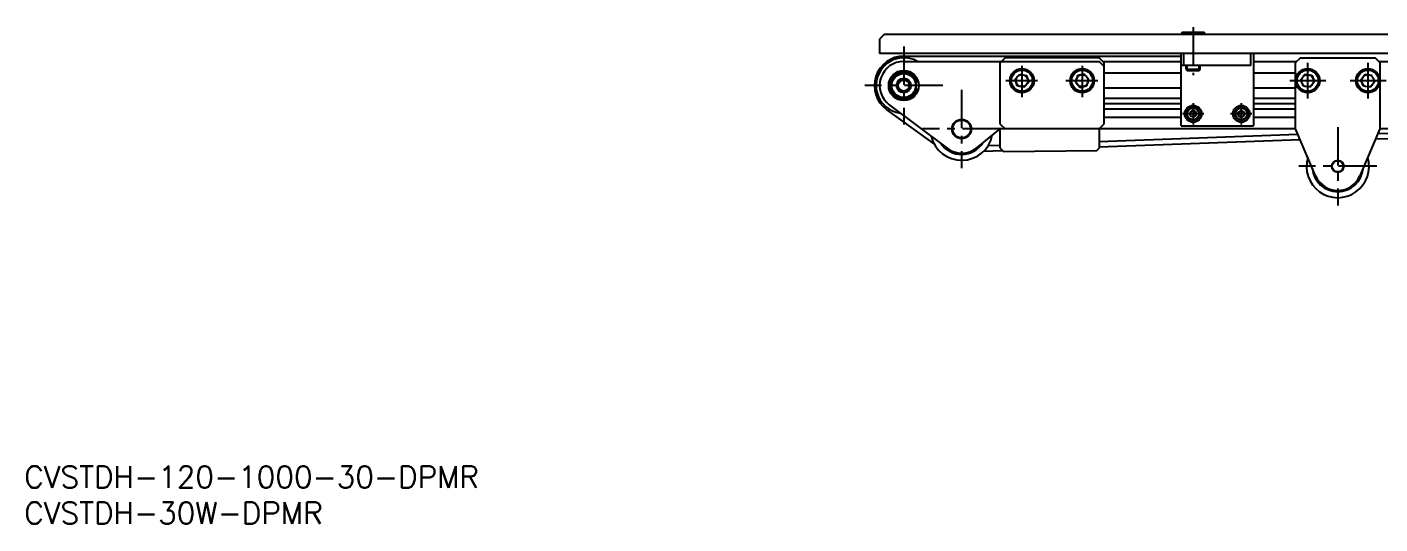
# Model space of a CAD drawing. Extents: x -5 to 1632, y -24 to 990.
# Drawn here: x 1 to 562, y -24 to 182 of the extents above; entities that cross this region are included whole.
import ezdxf

# ---------------------------------------------------------------- set-up
doc = ezdxf.new("R2010")
doc.units = 0
doc.header["$LTSCALE"] = 0.5
doc.linetypes.add('CENTER', pattern=[50.8, 31.75, -6.35, 6.35, -6.35])
for name, color, linetype in [('MSM_CENTER', 1, 'CENTER'), ('MSM_CONTINUOUS', 7, 'CONTINUOUS'), ('MSM_NARROW', 5, 'CONTINUOUS'), ('MSM_PART_NUMBER', 7, 'CONTINUOUS')]:
    doc.layers.add(name, color=color, linetype=linetype)
doc.styles.get("Standard").update_dxf_attribs({"font": 'txt.shx', "height": 8, "bigfont": 'bigfont.shx'})

# ---------------------------------------------------------------- blocks, each defined once
blk = doc.blocks.new('*U76')
at = {"layer": 'MSM_PART_NUMBER'}
blk.add_text('CVSTDH-120-1000-30-DPMR', height=9, dxfattribs=at).set_placement((0, -9))
blk = doc.blocks.new('*U77')
at = {"layer": 'MSM_PART_NUMBER'}
blk.add_text('CVSTDH-30W-DPMR', height=9, dxfattribs=at).set_placement((0, -24))

msp = doc.modelspace()

# ---------------------------------------------------------------- linework, layer by layer
at = {"layer": 'MSM_CENTER'}
for p, q in [((484.77, 182.05), (484.77, 162.05)), ((364.77, 174), (364.77, 141.6)), ((413.77, 165.98), (413.77, 152.93)), ((438.77, 165.98), (438.77, 152.93)), ((532.27, 167.28), (532.27, 152.4)), ((557.27, 167.28), (557.27, 152.4)), ((380.97, 157.8), (348.57, 157.8)), ((420.25, 159.8), (407.05, 159.8)), ((445.25, 159.8), (432.05, 159.8)), ((539.79, 159.8), (524.86, 159.8)), ((564.79, 159.8), (549.86, 159.8)), ((388.77, 156), (388.77, 123.6)), ((489.2, 146.05), (480.34, 146.05)), ((484.77, 150.48), (484.77, 141.62)), ((509.2, 146.05), (500.34, 146.05)), ((504.77, 150.48), (504.77, 141.62)), ((544.77, 140.5), (544.77, 108.1)), ((404.97, 139.8), (372.57, 139.8)), ((560.97, 124.3), (528.57, 124.3))]:
    msp.add_line(p, q, dxfattribs=at)
at = {"layer": 'MSM_CONTINUOUS'}
for p, q in [((480.37, 180), (479.77, 179.4)), ((480.37, 180), (489.17, 180)), ((489.77, 179.4), (489.17, 180)), ((356.77, 179.05), (354.77, 177.05)), ((354.77, 177.05), (354.77, 171.05)), ((356.77, 179.05), (1372.77, 179.05)), ((479.77, 179.4), (479.77, 179)), ((479.77, 179.4), (489.77, 179.4)), ((489.77, 179), (489.77, 179.4)), ((1374.77, 171.05), (354.77, 171.05)), ((364.77, 170), (479.77, 170)), ((406.77, 169.3), (405.27, 167.8)), ((445.77, 169.3), (406.77, 169.3)), ((447.77, 167.3), (445.77, 169.3)), ((479.77, 141.05), (479.77, 171.05)), ((480.77, 171.05), (480.77, 166.05)), ((508.77, 166.05), (508.77, 171.05)), ((509.77, 171.05), (509.77, 141.05)), ((529.27, 169.3), (527.27, 167.3)), ((529.27, 169.3), (560.27, 169.3)), ((562.27, 167.3), (560.27, 169.3)), ((359.77, 160.69), (364.77, 163.57)), ((364.77, 167.8), (445.77, 167.8)), ((364.77, 163.57), (369.77, 160.69)), ((405.27, 167.8), (404.77, 167.3)), ((404.77, 141.8), (404.77, 167.3)), ((447.77, 165.8), (445.77, 167.8)), ((447.27, 167.8), (479.77, 167.8)), ((447.77, 167.3), (447.77, 141.8)), ((479.77, 162.9), (447.77, 162.9)), ((508.77, 166.05), (479.77, 166.05)), ((481.77, 166.05), (481.77, 164.54)), ((481.77, 164.54), (487.77, 164.54)), ((481.77, 164.54), (482.31, 164)), ((482.31, 164), (487.23, 164)), ((487.23, 164), (487.77, 164.54)), ((487.77, 164.54), (487.77, 166.05)), ((509.77, 167.8), (527.77, 167.8)), ((527.27, 162.9), (509.77, 162.9)), ((527.27, 139.8), (527.27, 167.3)), ((561.77, 167.8), (608.57, 167.8)), ((562.27, 167.3), (562.27, 139.8)), ((359.77, 154.91), (359.77, 160.69)), ((369.77, 160.69), (369.77, 154.91)), ((369.77, 160.64), (370.33, 159.24)), ((369.77, 159.24), (370.33, 159.24)), ((410.95, 160.43), (412.9, 162.55)), ((411.81, 157.67), (410.95, 160.43)), ((414.63, 157.05), (411.81, 157.67)), ((412.9, 162.55), (415.72, 161.93)), ((416.58, 159.17), (414.63, 157.05)), ((415.72, 161.93), (416.58, 159.17)), ((436.81, 161.93), (435.95, 159.17)), ((435.95, 159.17), (437.9, 157.05)), ((439.63, 162.55), (436.81, 161.93)), ((437.9, 157.05), (440.72, 157.67)), ((441.58, 160.43), (439.63, 162.55)), ((440.72, 157.67), (441.58, 160.43)), ((529.4, 160.18), (531.16, 162.47)), ((530.51, 157.51), (529.4, 160.18)), ((533.37, 157.13), (530.51, 157.51)), ((531.16, 162.47), (534.02, 162.09)), ((535.13, 159.42), (533.37, 157.13)), ((534.02, 162.09), (535.13, 159.42)), ((554.4, 160.18), (556.16, 162.47)), ((555.51, 157.51), (554.4, 160.18)), ((558.37, 157.13), (555.51, 157.51)), ((556.16, 162.47), (559.02, 162.09)), ((560.13, 159.42), (558.37, 157.13)), ((364.77, 152.03), (359.77, 154.91)), ((369.77, 154.91), (364.77, 152.03)), ((370.33, 156.36), (369.77, 156.36)), ((370.33, 156.36), (369.77, 154.96)), ((479.77, 156.7), (447.77, 156.7)), ((479.77, 152.4), (447.77, 152.4)), ((527.27, 156.7), (509.77, 156.7)), ((527.27, 152.4), (509.77, 152.4)), ((377.34, 133.61), (357.6, 147.93)), ((358.77, 149.8), (382.77, 131.8)), ((479.77, 150.2), (447.77, 150.2)), ((479.77, 148.05), (447.77, 148.05)), ((483.52, 146.78), (483.51, 145.33)), ((484.77, 147.49), (483.52, 146.78)), ((486.02, 146.77), (484.77, 147.49)), ((486.01, 145.32), (486.02, 146.77)), ((503.51, 146.77), (504.76, 147.49)), ((503.52, 145.32), (503.51, 146.77)), ((504.76, 147.49), (506.01, 146.78)), ((506.01, 146.78), (506.02, 145.33)), ((527.27, 150.2), (509.77, 150.2)), ((527.27, 148.05), (509.77, 148.05)), ((404.77, 141.8), (406.77, 139.8)), ((445.77, 139.8), (447.77, 141.8)), ((479.77, 144.55), (447.77, 144.55)), ((479.77, 141.05), (509.77, 141.05)), ((483.51, 145.33), (484.76, 144.61)), ((484.76, 144.61), (486.01, 145.32)), ((504.77, 144.61), (503.52, 145.32)), ((506.02, 145.33), (504.77, 144.61)), ((527.27, 144.55), (509.77, 144.55)), ((395.02, 131.99), (404.77, 139.8)), ((404.77, 131.8), (404.77, 139.8)), ((527.27, 139.8), (404.77, 139.8)), ((445.77, 139.8), (445.77, 131.8)), ((445.77, 134.57), (528.2, 137.61)), ((445.77, 132.37), (529.13, 135.44)), ((509.77, 139.8), (462.27, 139.8)), ((535.57, 120.37), (527.27, 139.8)), ((562.27, 139.8), (553.96, 120.37)), ((560.59, 135.87), (604.77, 135.45)), ((561.53, 138.07), (604.77, 137.65)), ((604.77, 139.8), (562.27, 139.8)), ((397.97, 130.61), (405.67, 130.9)), ((399.77, 132.88), (404.77, 133.07)), ((404.77, 131.8), (406.11, 130.45)), ((406.11, 130.45), (444.82, 130.86)), ((444.82, 130.86), (445.77, 131.8))]:
    msp.add_line(p, q, dxfattribs=at)
for centre, radius in [((364.77, 157.8), 6.25), ((364.77, 157.8), 5), ((413.77, 159.8), 5), ((413.77, 159.8), 4.4), ((438.77, 159.8), 5), ((438.77, 159.8), 4.4), ((532.27, 159.8), 5), ((532.27, 159.8), 4.4), ((557.27, 159.8), 5), ((557.27, 159.8), 4.4), ((364.77, 157.8), 3), ((364.77, 157.8), 2.3), ((413.77, 159.8), 2.5), ((438.77, 159.8), 2.5), ((532.23, 159.8), 2.53), ((557.23, 159.8), 2.53), ((484.77, 146.05), 3.5), ((484.77, 146.05), 2.75), ((484.77, 146.05), 2.45), ((484.77, 146.05), 1.25), ((504.77, 146.05), 3.5), ((504.77, 146.05), 2.75), ((504.77, 146.05), 2.45), ((504.77, 146.05), 1.25), ((388.77, 139.8), 4), ((388.77, 139.8), 3.7), ((544.77, 124.3), 2.5), ((544.77, 124.3), 2.3)]:
    msp.add_circle(centre, radius, dxfattribs=at)
for centre, radius, start, end in [((364.77, 157.8), 12.2, 90, 234.0373), ((364.77, 157.8), 11.5, 60.4082, 262.7218), ((364.77, 157.8), 10, 90, 233.1301), ((364.77, 157.8), 5.75, 90.4082, 149.5918), ((364.77, 157.8), 5.75, 30.4082, 89.5918), ((364.77, 157.8), 5.75, 150.4081, 209.5919), ((364.77, 157.8), 5.75, 29.5918, 29.5919), ((364.77, 157.8), 5.75, 210.4082, 269.593), ((364.77, 157.8), 5.75, 270.407, 329.5918), ((364.77, 157.8), 5.75, 330.4081, 330.4082), ((388.77, 139.8), 13, 193.415, 348.3973), ((388.77, 139.8), 10.54, 214.7123, 327.1), ((388.77, 139.8), 10, 233.1301, 308.6822), ((544.77, 124.3), 13, 163.4273, 16.5727), ((544.77, 124.3), 10.54, 184.7247, 355.2753), ((544.77, 124.3), 10, 203.1424, 336.8576)]:
    msp.add_arc(centre, radius, start, end, dxfattribs=at)
at = {"layer": 'MSM_NARROW'}
for p, q in [((482.31, 164), (482.31, 166.05)), ((487.23, 164), (487.23, 166.05))]:
    msp.add_line(p, q, dxfattribs=at)

# ---------------------------------------------------------------- block references
at = {"layer": 'MSM_CONTINUOUS'}
for name in ['*U76', '*U77']:
    msp.add_blockref(name, (0, 0), dxfattribs=at)

doc.saveas('drawing.dxf')
